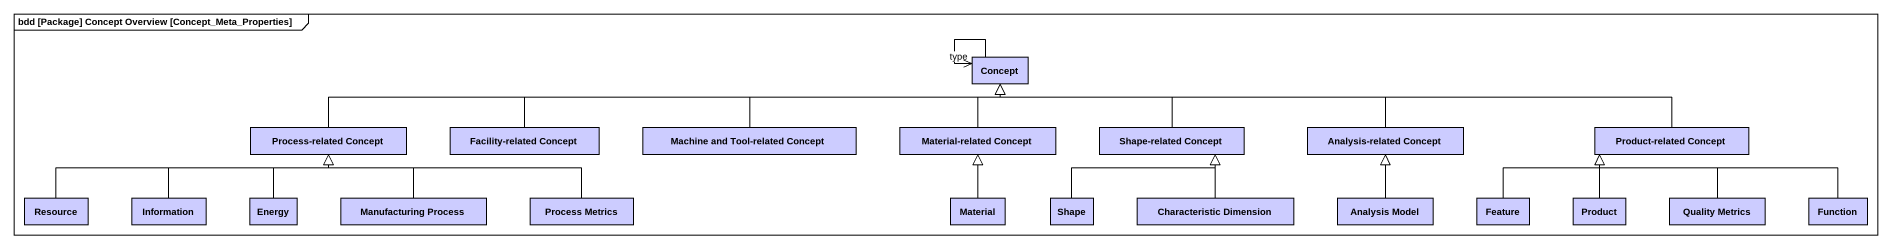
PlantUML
@startuml
mainframe bdd [Package] Concept Overview [Concept_Meta_Properties]
hide circle
hide empty members
class Concept #CCCCFF
class "Process-related Concept" as Process_related_Concept #CCCCFF
class "Facility-related Concept" as Facility_related_Concept #CCCCFF
class "Machine and Tool-related Concept" as Machine_and_Tool_related #CCCCFF
class "Material-related Concept" as Material_related_Concept #CCCCFF
class "Shape-related Concept" as Shape_related_Concept #CCCCFF
class "Analysis-related Concept" as Analysis_related_Concept #CCCCFF
class "Product-related Concept" as Product_related_Concept #CCCCFF
class Resource #CCCCFF
class Information #CCCCFF
class Energy #CCCCFF
class "Manufacturing Process" as Manufacturing_Process #CCCCFF
class "Process Metrics" as Process_Metrics #CCCCFF
class Material #CCCCFF
class Shape #CCCCFF
class "Characteristic Dimension" as Characteristic_Dimension #CCCCFF
class "Analysis Model" as Analysis_Model #CCCCFF
class Feature #CCCCFF
class Product #CCCCFF
class "Quality Metrics" as Quality_Metrics #CCCCFF
class Function #CCCCFF
Concept --> "type" Concept
Process_related_Concept -right-|> Concept
Facility_related_Concept -right-|> Concept
Machine_and_Tool_related -right-|> Concept
Material_related_Concept -up-|> Concept
Shape_related_Concept -left-|> Concept
Analysis_related_Concept -left-|> Concept
Product_related_Concept -left-|> Concept
Resource -right-|> Process_related_Concept
Information -right-|> Process_related_Concept
Energy -up-|> Process_related_Concept
Manufacturing_Process -up-|> Process_related_Concept
Process_Metrics -left-|> Process_related_Concept
Material -up-|> Material_related_Concept
Shape -up-|> Shape_related_Concept
Characteristic_Dimension -up-|> Shape_related_Concept
Analysis_Model -up-|> Analysis_related_Concept
Feature -right-|> Product_related_Concept
Product -up-|> Product_related_Concept
Quality_Metrics -up-|> Product_related_Concept
Function -left-|> Product_related_Concept
@enduml
